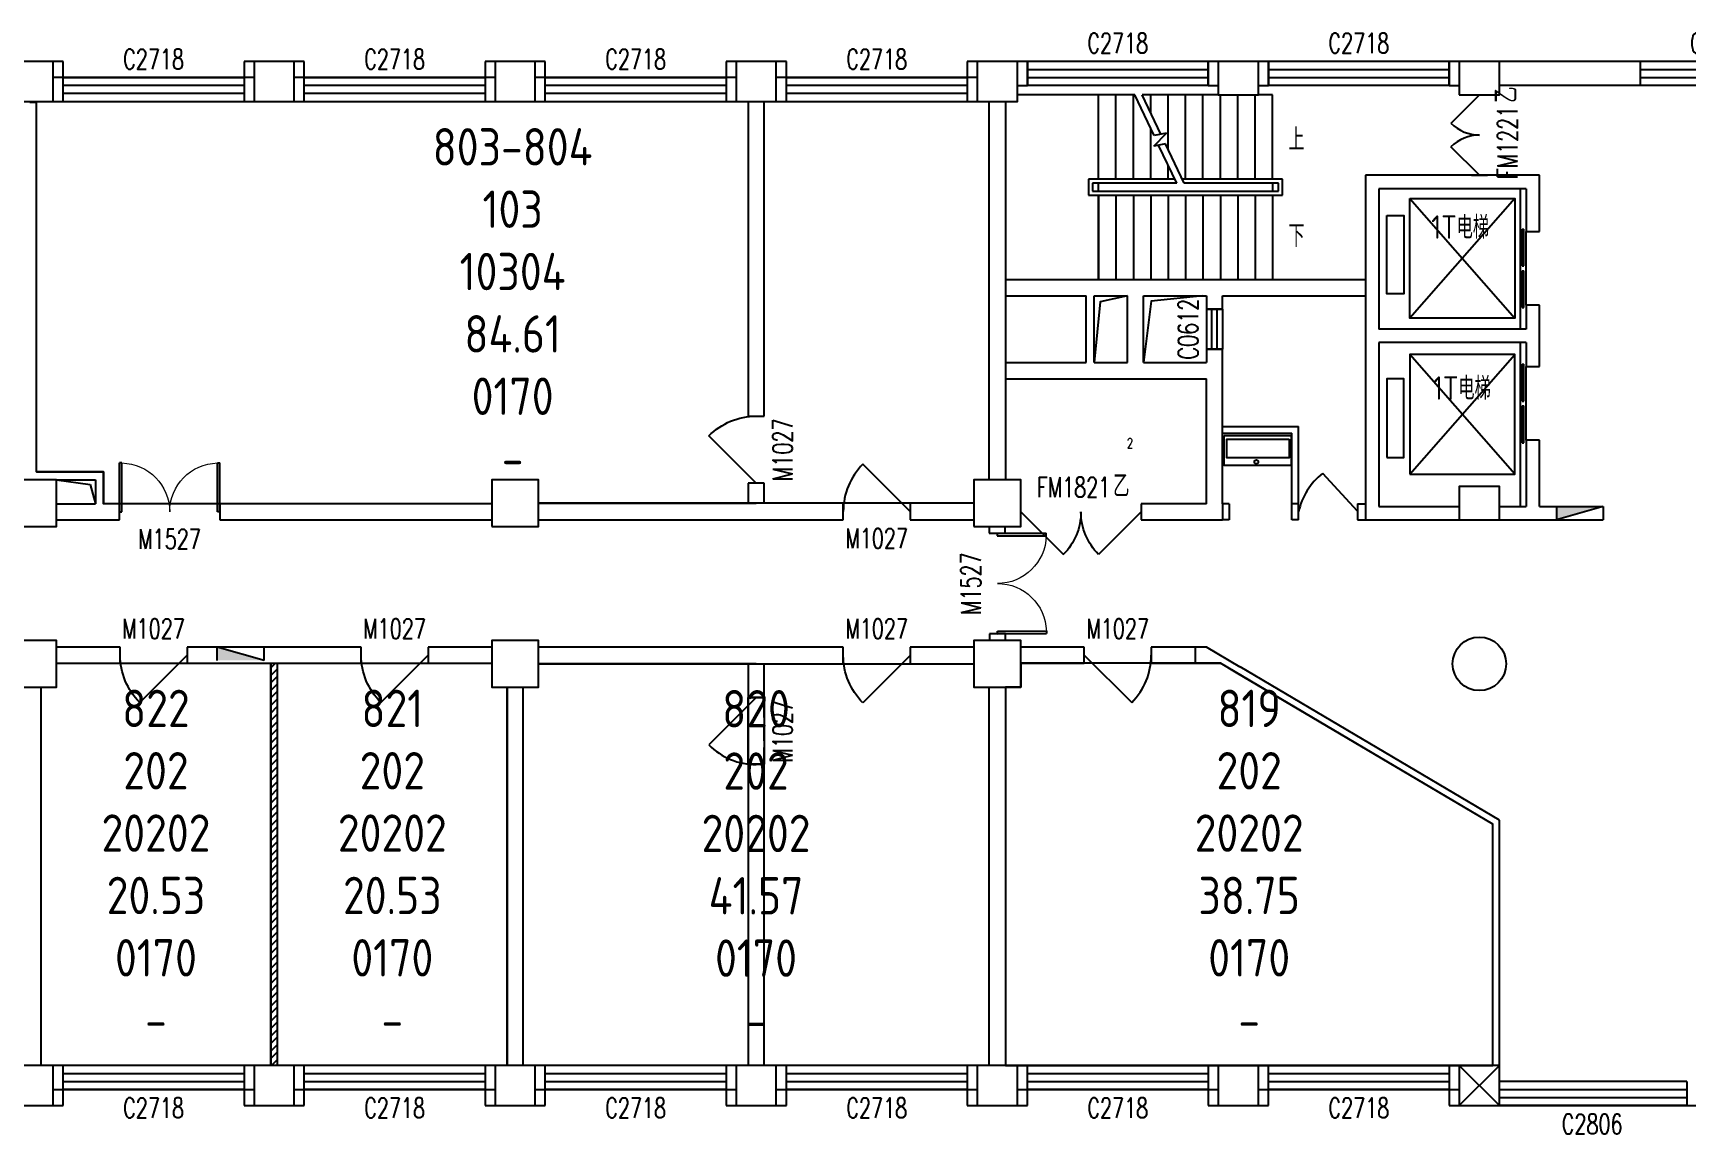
# Model space of a CAD drawing. Extents: x 127902 to 222526, y 146990 to 163438.
# Drawn here: x 150226 to 174926, y 146990 to 163438 of the extents above; entities that cross this region are included whole.
import ezdxf

# ---------------------------------------------------------------- set-up
doc = ezdxf.new("R2010")
doc.units = 0
doc.header["$LTSCALE"] = 1000
doc.header["$MEASUREMENT"] = 0
doc.linetypes.add('DASH', pattern=[0.35, 0.25, -0.1])
for name, color, linetype in [('body', 30, 'Continuous'), ('GROS', 6, 'Continuous'), ('RM', 4, 'Continuous'), ('RM$', 5, 'Continuous'), ('RM$TXT', 5, 'Continuous')]:
    doc.layers.add(name, color=color, linetype=linetype)
doc.styles.add('_TCH_DIM', font='SIMPLEX', dxfattribs={"bigfont": 'GBCBIG'})
doc.styles.add('_TCH_SPACE', font='SIMPLEX', dxfattribs={"bigfont": 'GBCBIG'})
doc.styles.add('_TCH_WINDOW', font='SIMPLEX', dxfattribs={"bigfont": 'GBCBIG'})
doc.styles.get("Standard").update_dxf_attribs({"font": 'gbenor.shx', "bigfont": 'gbcbig.shx'})

# ---------------------------------------------------------------- blocks, each defined once
blk = doc.blocks.new('_YZHK')
blk.add_circle((0, 0), 0.5)
blk = doc.blocks.new('_FZHK')
blk.add_lwpolyline([(-0.5, -0.5), (0.5, -0.5), (0.5, 0.5), (-0.5, 0.5)], close=True)
blk = doc.blocks.new('$DorLib2D$00000114')
at = {"color": 0}
blk.add_line((0.5, 0), (-0.207, 0.707), dxfattribs=at)
blk.add_arc((0.5, 0), 1, 135, 180, dxfattribs=at)
blk = doc.blocks.new('$WINLIB2D$00000001')
at = {"color": 0}
for points in [[(-0.5, 0.5), (-0.5, -0.5)], [(-0.5, 0.5), (0.5, 0.5)], [(0.5, -0.5), (0.5, 0.5)], [(0.5, 0.1667), (-0.5, 0.1667)], [(0.5, -0.1667), (-0.5, -0.1667)], [(-0.5, -0.5), (0.5, -0.5)]]:
    blk.add_lwpolyline(points, dxfattribs=at)
blk = doc.blocks.new('$DorLib2D$00000116')
at = {"color": 0}
for p, q in [((-0.5, 0), (-0.146, 0.354)), ((0.5, 0), (0.146, 0.354))]:
    blk.add_line(p, q, dxfattribs=at)
for centre, start, end in [((-0.5, 0), 0, 45), ((0.5, 0), 135, 180)]:
    blk.add_arc(centre, 0.5, start, end, dxfattribs=at)
blk = doc.blocks.new('$DorLib2D$00000127')
at = {"color": 0, "linetype": 'Continuous'}
for p, q in [((-0.033, 0.795, -93.75), (-0.533, 0.795, -93.75)), ((-0.533, 0.795, -93.75), (-0.533, 0.69, -93.75)), ((-0.033, 0.69, -93.75), (-0.533, 0.69, -93.75)), ((-0.033, 0.795, -93.75), (-0.033, 0.69, -93.75)), ((0.033, 0.795, -93.75), (0.033, 0.69, -93.75)), ((0.533, 0.795, -93.75), (0.033, 0.795, -93.75)), ((0.533, 0.69, -93.75), (0.033, 0.69, -93.75)), ((0.533, 0.795, -93.75), (0.533, 0.69, -93.75)), ((0.5, 0.5, -93.75), (-0.5, 0.5, -93.75))]:
    blk.add_line(p, q, dxfattribs=at)
blk = doc.blocks.new('$DorLib2D$00000002')
for p, q in [((-0.5, 0), (-0.5, 0.4875)), ((-0.475, 0.4875), (-0.5, 0.4875)), ((-0.475, 0), (-0.475, 0.4875)), ((0.475, 0), (0.475, 0.4875)), ((0.475, 0.4875), (0.5, 0.4875)), ((0.5, 0), (0.5, 0.4875)), ((-0.5, 0), (-0.475, 0)), ((0.5, 0), (0.475, 0))]:
    blk.add_line(p, q)
at = {"lineweight": 13}
for centre, start, end in [((-0.4875, 0), 0, 88.53072), ((0.4875, 0), 91.46928, 180)]:
    blk.add_arc(centre, 0.4875, start, end, dxfattribs=at)

msp = doc.modelspace()

# ---------------------------------------------------------------- hatches: boundary and pattern name
at = {"layer": 'body'}
for points in [[(173676, 156364), (172976, 156364), (172976, 156164)], [(153676, 154064), (152976, 154064), (152976, 154264)]]:
    msp.add_hatch(color=30, dxfattribs=at).paths.add_polyline_path(points)
h = msp.add_hatch(dxfattribs=at)
h.set_pattern_fill('ANSI31', color=30, scale=50)
h.set_pattern_definition([(45, (-609626.46, 61936.43), (-56.126601, 56.126601), [])])
h.paths.add_polyline_path([(153776, 154024), (153776, 148014), (153876, 148014), (153876, 154024)])

# ---------------------------------------------------------------- linework, layer by layer
at = {"layer": 'body', "color": 30}
for p, q in [((150676, 163014), (150526, 163014)), ((150676, 162774), (150526, 162774)), ((150676, 162774), (150676, 163014)), ((150676, 162414), (150676, 162774)), ((153526, 163014), (153376, 163014)), ((153376, 163014), (153376, 162774)), ((153526, 162774), (153376, 162774)), ((153376, 162774), (153376, 162414)), ((154276, 163014), (154126, 163014)), ((154276, 162774), (154126, 162774)), ((154276, 162774), (154276, 163014)), ((154276, 162414), (154276, 162774)), ((157126, 163014), (156976, 163014)), ((156976, 163014), (156976, 162774)), ((157126, 162774), (156976, 162774)), ((156976, 162774), (156976, 162414)), ((157876, 163014), (157726, 163014)), ((157876, 162774), (157726, 162774)), ((157876, 162774), (157876, 163014)), ((157876, 162414), (157876, 162774)), ((160726, 163014), (160576, 163014)), ((160576, 163014), (160576, 162774)), ((160576, 162774), (160576, 162414)), ((161476, 163014), (161326, 163014)), ((161476, 162774), (161476, 163014)), ((161476, 162414), (161476, 162774)), ((164326, 163014), (164176, 163014)), ((164176, 163014), (164176, 162774)), ((164326, 162774), (164176, 162774)), ((164176, 162774), (164176, 162414)), ((165076, 163014), (164926, 163014)), ((165076, 162654), (165076, 163014)), ((167926, 163014), (167776, 163014)), ((167776, 163014), (167776, 162654)), ((168676, 163014), (168526, 163014)), ((168676, 162654), (168676, 163014)), ((171526, 163014), (171376, 163014)), ((171376, 163014), (171376, 162654)), ((176611, 163014), (172126, 163014)), ((164926, 162654), (165076, 162654)), ((167776, 162654), (167926, 162654)), ((168526, 162654), (168676, 162654)), ((171376, 162654), (171526, 162654)), ((176626, 162654), (172126, 162654)), ((150176, 162404), (150276, 162404)), ((150276, 156884), (150276, 162404)), ((150526, 162414), (150676, 162414)), ((153376, 162414), (153526, 162414)), ((154126, 162414), (154276, 162414)), ((156976, 162414), (157126, 162414)), ((157726, 162414), (157876, 162414)), ((160576, 162414), (160726, 162414)), ((160906, 162414), (160906, 157714)), ((161146, 157714), (161146, 162414)), ((161326, 162414), (161476, 162414)), ((164176, 162414), (164326, 162414)), ((164501, 162414), (164501, 159754)), ((164751, 162414), (164751, 159754)), ((164751, 162414), (164751, 159754)), ((166138, 162514), (164926, 162514)), ((166678, 162514), (166138, 162514)), ((166138, 161254), (166138, 162514)), ((166138, 161254), (166138, 162514)), ((166398, 161254), (166398, 162514)), ((166658, 161254), (166658, 162514)), ((166967, 161908), (166678, 162514)), ((167926, 162514), (166789, 162514)), ((167069, 161927), (166789, 162514)), ((166918, 162243), (166918, 162514)), ((167178, 161698), (167178, 162514)), ((167438, 161254), (167438, 162514)), ((167698, 161254), (167698, 162514)), ((167958, 161254), (167958, 162514)), ((168218, 161254), (168218, 162514)), ((168478, 161254), (168478, 162514)), ((168738, 162514), (168526, 162514)), ((168738, 161254), (168738, 162514)), ((166918, 161254), (166918, 162010)), ((166962, 161750), (167151, 161942)), ((167151, 161942), (166967, 161908)), ((167138, 161783), (166962, 161750)), ((167308, 161194), (167036, 161764)), ((167418, 161194), (167138, 161783)), ((167178, 161254), (167178, 161466)), ((172726, 161313), (170126, 161313)), ((170126, 161313), (170126, 159754)), ((171946, 161314), (171706, 161314)), ((171706, 161314), (171706, 161313)), ((171706, 161313), (171946, 161313)), ((171946, 161313), (171946, 161314)), ((172726, 160472), (172726, 161313)), ((167279, 161254), (165988, 161254)), ((165988, 161254), (165988, 161014)), ((167308, 161194), (166048, 161194)), ((166048, 161194), (166048, 161074)), ((166048, 161074), (168828, 161074)), ((167308, 161194), (166138, 161194)), ((166138, 161074), (166138, 161194)), ((166138, 161074), (168738, 161074)), ((168888, 161254), (167390, 161254)), ((168738, 161194), (167418, 161194)), ((168828, 161194), (167418, 161194)), ((168738, 161194), (168738, 161074)), ((168828, 161074), (168828, 161194)), ((168888, 161014), (168888, 161254)), ((172526, 161113), (170326, 161113)), ((170326, 161113), (170326, 159754)), ((172434, 161113), (172434, 159014)), ((172526, 161113), (172526, 160472)), ((165988, 161014), (168888, 161014)), ((166138, 161014), (166138, 159754)), ((166138, 159754), (166138, 161014)), ((166398, 161014), (166398, 159754)), ((166658, 161014), (166658, 159754)), ((166918, 161014), (166918, 159754)), ((167178, 161014), (167178, 159754)), ((167438, 161014), (167438, 159754)), ((167698, 161014), (167698, 159754)), ((167958, 161014), (167958, 159754)), ((168218, 161014), (168218, 159754)), ((168478, 161014), (168478, 159754)), ((168738, 161014), (168738, 159754)), ((172354, 160964), (170786, 159178)), ((170786, 160964), (172354, 159178)), ((172526, 160472), (172726, 160472)), ((164501, 159754), (164501, 156764)), ((164751, 159754), (165951, 159754)), ((164751, 159754), (164751, 156764)), ((164751, 159754), (166138, 159754)), ((165951, 159754), (166571, 159754)), ((166138, 159754), (168738, 159754)), ((166571, 159754), (167751, 159754)), ((167751, 159754), (170126, 159754)), ((170126, 159754), (170126, 158814)), ((170326, 159754), (170326, 159014)), ((164751, 159514), (165951, 159514)), ((165951, 158514), (165951, 159514)), ((166071, 158514), (166071, 159514)), ((166071, 159514), (166571, 159514)), ((166571, 158514), (166571, 159514)), ((166811, 159514), (167751, 159514)), ((166811, 158514), (166811, 159514)), ((167751, 159514), (167751, 159315)), ((167991, 159514), (170126, 159514)), ((167991, 159315), (167991, 159514)), ((172726, 159372), (172526, 159372)), ((172526, 159372), (172526, 159014)), ((172726, 158814), (172726, 159372)), ((167751, 159315), (167991, 159315)), ((172526, 159014), (170326, 159014)), ((167991, 158715), (167751, 158715)), ((167751, 158715), (167751, 158514)), ((167991, 158514), (167991, 158715)), ((170126, 158814), (170126, 156164)), ((170326, 158814), (170326, 156364)), ((172526, 158814), (170326, 158814)), ((172354, 156848), (170786, 158635)), ((170786, 156848), (172354, 158635)), ((172434, 158814), (172434, 156364)), ((172526, 158814), (172526, 158454)), ((172726, 158454), (172726, 158814)), ((164751, 158514), (165951, 158514)), ((164751, 158514), (164751, 158274)), ((166071, 158514), (166571, 158514)), ((166811, 158514), (167751, 158514)), ((167991, 156404), (167991, 158514)), ((172526, 158454), (172726, 158454)), ((164751, 158274), (165951, 158274)), ((165951, 158274), (166571, 158274)), ((166571, 158274), (167751, 158274)), ((167751, 156404), (167751, 158274)), ((160906, 157714), (161146, 157714)), ((167991, 157559), (169126, 157559)), ((167991, 157459), (169026, 157459)), ((169026, 156404), (169026, 157459)), ((169126, 156404), (169126, 157559)), ((172726, 157354), (172526, 157354)), ((172526, 157354), (172526, 156364)), ((172726, 156364), (172726, 157354)), ((150276, 156884), (151276, 156884)), ((151276, 156884), (151276, 156404)), ((170006, 156296), (169486, 156860)), ((150576, 156764), (151080, 156693)), ((150576, 156764), (151156, 156764)), ((151080, 156693), (151156, 156404)), ((151156, 156764), (151156, 156404)), ((161146, 156714), (160906, 156714)), ((160906, 156714), (160906, 156414)), ((161146, 156414), (161146, 156714)), ((150576, 156404), (151156, 156404)), ((151516, 156404), (151276, 156404)), ((151516, 156164), (151516, 156404)), ((157076, 156404), (153016, 156404)), ((153016, 156404), (153016, 156164)), ((157776, 156414), (161026, 156414)), ((162326, 156414), (161026, 156414)), ((162326, 156164), (162326, 156414)), ((164276, 156414), (163326, 156414)), ((163326, 156414), (163326, 156164)), ((167751, 156404), (166776, 156404)), ((166776, 156404), (166776, 156164)), ((167991, 156404), (167991, 156164)), ((168091, 156404), (167991, 156404)), ((167991, 156404), (167991, 156404)), ((167991, 156404), (167991, 156164)), ((168091, 156404), (168091, 156164)), ((169026, 156164), (169026, 156404)), ((169126, 156404), (169026, 156404)), ((169126, 156164), (169126, 156404)), ((170006, 156404), (170126, 156404)), ((170006, 156404), (170006, 156164)), ((170126, 156404), (170126, 156164)), ((170326, 156364), (171526, 156364)), ((172126, 156364), (172526, 156364)), ((172726, 156364), (173676, 156364)), ((172976, 156364), (172976, 156164)), ((173676, 156364), (172976, 156164)), ((173676, 156364), (173676, 156164)), ((173676, 156364), (173676, 156164)), ((150576, 156164), (151156, 156164)), ((151156, 156164), (151516, 156164)), ((153016, 156164), (157076, 156164)), ((157776, 156164), (161026, 156164)), ((161026, 156164), (162326, 156164)), ((163326, 156164), (164276, 156164)), ((166776, 156164), (167751, 156164)), ((167751, 156164), (167991, 156164)), ((168091, 156164), (167991, 156164)), ((169126, 156164), (169026, 156164)), ((170006, 156164), (170126, 156164)), ((170126, 156164), (171526, 156164)), ((172126, 156164), (172526, 156164)), ((172526, 156164), (173676, 156164)), ((164506, 156064), (164506, 155964)), ((164506, 155964), (164746, 155964)), ((164746, 155964), (164746, 156064)), ((164748, 154464), (164508, 154464)), ((164508, 154464), (164508, 154364)), ((164748, 154364), (164748, 154464)), ((151526, 154264), (150576, 154264)), ((151526, 154024), (151526, 154264)), ((153826, 154264), (152526, 154264)), ((152526, 154264), (152526, 154024)), ((152976, 154064), (152976, 154264)), ((153676, 154064), (152976, 154264)), ((153676, 154064), (153676, 154264)), ((155126, 154264), (153826, 154264)), ((155126, 154024), (155126, 154264)), ((157076, 154264), (156126, 154264)), ((156126, 154264), (156126, 154024)), ((161026, 154264), (157776, 154264)), ((162326, 154264), (161026, 154264)), ((162326, 154014), (162326, 154264)), ((164276, 154264), (163326, 154264)), ((163326, 154264), (163326, 154014)), ((165926, 154264), (164976, 154264)), ((165926, 154024), (165926, 154264)), ((167749, 154264), (166926, 154264)), ((166926, 154264), (166926, 154024)), ((167585, 154024), (167585, 154264)), ((168251, 153966), (167749, 154264)), ((150576, 154024), (151526, 154024)), ((152526, 154024), (153776, 154024)), ((153706, 154024), (153946, 154024)), ((153776, 148014), (153776, 154024)), ((153876, 154024), (155126, 154024)), ((153876, 148014), (153876, 154024)), ((156126, 154024), (157076, 154024)), ((161026, 154014), (157776, 154014)), ((160906, 154014), (160906, 153514)), ((161026, 154014), (162326, 154014)), ((161146, 153514), (161146, 154014)), ((163326, 154014), (164276, 154014)), ((164976, 154024), (165926, 154024)), ((166926, 154024), (167958, 154024)), ((168200, 153880), (167958, 154024)), ((172126, 151677), (168251, 153967)), ((150346, 148014), (150346, 153664)), ((157306, 148014), (157306, 153664)), ((157546, 148014), (157546, 153664)), ((164501, 153664), (164501, 148014)), ((164751, 153664), (164751, 148014)), ((172026, 151620), (168200, 153880)), ((160906, 153514), (161146, 153514)), ((160906, 152514), (160906, 153509)), ((160906, 153509), (161146, 153509)), ((161146, 153509), (161146, 152514)), ((161146, 152514), (160906, 152514)), ((161146, 152509), (160906, 152509)), ((160906, 152509), (160906, 148014)), ((161146, 148014), (161146, 152509)), ((172126, 148014), (172126, 151677)), ((172026, 148014), (172026, 151620)), ((150676, 148014), (150526, 148014)), ((150676, 147654), (150676, 148014)), ((153526, 148014), (153376, 148014)), ((153376, 148014), (153376, 147654)), ((154276, 148014), (154126, 148014)), ((154276, 147654), (154276, 148014)), ((157126, 148014), (156976, 148014)), ((156976, 148014), (156976, 147654)), ((157876, 148014), (157726, 148014)), ((157876, 147654), (157876, 148014)), ((160726, 148014), (160576, 148014)), ((160576, 148014), (160576, 147654)), ((161476, 148014), (161326, 148014)), ((161476, 147654), (161476, 148014)), ((164326, 148014), (164176, 148014)), ((164176, 148014), (164176, 147654)), ((165076, 148014), (164926, 148014)), ((165076, 147654), (165076, 148014)), ((167926, 148014), (167776, 148014)), ((167776, 148014), (167776, 147654)), ((168676, 148014), (168526, 148014)), ((168676, 147654), (168676, 148014)), ((171526, 148014), (171376, 148014)), ((171376, 148014), (171376, 147654)), ((171526, 147414), (172126, 148014)), ((171526, 148014), (172126, 147414)), ((150526, 147654), (150676, 147654)), ((150676, 147414), (150676, 147654)), ((153376, 147654), (153526, 147654)), ((153376, 147654), (153376, 147414)), ((154126, 147654), (154276, 147654)), ((154276, 147414), (154276, 147654)), ((156976, 147654), (157126, 147654)), ((156976, 147654), (156976, 147414)), ((157726, 147654), (157876, 147654)), ((157876, 147414), (157876, 147654)), ((160576, 147654), (160726, 147654)), ((160576, 147654), (160576, 147414)), ((161326, 147654), (161476, 147654)), ((161476, 147414), (161476, 147654)), ((164176, 147654), (164326, 147654)), ((164176, 147654), (164176, 147414)), ((164926, 147654), (165076, 147654)), ((165076, 147414), (165076, 147654)), ((167776, 147654), (167926, 147654)), ((167776, 147654), (167776, 147414)), ((168526, 147654), (168676, 147654)), ((168676, 147414), (168676, 147654)), ((171376, 147654), (171526, 147654)), ((171376, 147654), (171376, 147414)), ((150526, 147414), (150676, 147414)), ((153376, 147414), (153526, 147414)), ((154126, 147414), (154276, 147414)), ((156976, 147414), (157126, 147414)), ((157726, 147414), (157876, 147414)), ((160576, 147414), (160726, 147414)), ((161326, 147414), (161476, 147414)), ((164176, 147414), (164326, 147414)), ((164926, 147414), (165076, 147414)), ((167776, 147414), (167926, 147414)), ((168526, 147414), (168676, 147414)), ((171376, 147414), (171526, 147414))]:
    msp.add_line(p, q, dxfattribs=at)
at = {"layer": 'body', "color": 30, "linetype": 'DASH'}
for p, q in [((160906, 153514), (160906, 152514)), ((161146, 152514), (161146, 153514))]:
    msp.add_line(p, q, dxfattribs=at)
at = {"layer": 'body', "color": 30}
for points in [[(168868, 160414, 0, 0, 0), (165444, 160414, 0, 0, 0), (165444, 161854, 0, 0, 0), (166618, 161854, 80, 0, 0), (166918, 161854, 0, 0, 0)], [(168868, 161854, 0, 0, 0), (167478, 161854, 80, 0, 0), (167178, 161854, 0, 0, 0)]]:
    msp.add_lwpolyline(points, format="xyseb", dxfattribs=at)
for points in [[(170786, 160964), (172354, 160964), (172354, 159178), (170786, 159178)], [(170443, 160713), (170700, 160713), (170700, 159541), (170443, 159541)], [(170786, 156848), (172354, 156848), (172354, 158635), (170786, 158635)], [(170443, 157099), (170700, 157099), (170700, 158271), (170443, 158271)], [(168014, 157426), (169014, 157426), (169014, 156976), (168014, 156976)], [(168983, 157369), (168983, 157090), (168055, 157090), (168055, 157369)], [(171526, 147414), (172126, 147414), (172126, 148014), (171526, 148014)]]:
    msp.add_lwpolyline(points, close=True, dxfattribs=at)
for points in [[(166571, 159514), (166164, 159422), (166071, 158514)], [(167696, 159514), (166922, 159434), (166811, 158514)]]:
    msp.add_lwpolyline(points, dxfattribs=at)
msp.add_circle((168495, 157031), 29.5, dxfattribs=at)
msp.add_arc((170106, 156071), 1004, 128.196, 167.7513, dxfattribs=at)
at = {"layer": 'GROS'}
for points in [[(186526, 163014), (164326, 163014), (164326, 162774), (161326, 162774), (161326, 163014), (160726, 163014), (160726, 162774), (157726, 162774), (157726, 163014), (157126, 163014), (157126, 162774), (154126, 162774), (154126, 163014), (153526, 163014), (153526, 162774), (150526, 162774), (150526, 163014), (149926, 163014)], [(149926, 147414), (150526, 147414), (150526, 147654), (153526, 147654), (153526, 147414), (154126, 147414), (154126, 147654), (157126, 147654), (157126, 147414), (157726, 147414), (157726, 147654), (160726, 147654), (160726, 147414), (161326, 147414), (161326, 147654), (164326, 147654), (164326, 147414), (164926, 147414), (164926, 147654), (167926, 147654), (167926, 147414), (168526, 147414), (168526, 147654), (171526, 147654), (171526, 147414), (179326, 147414)]]:
    msp.add_lwpolyline(points, dxfattribs=at)
at = {"layer": 'RM', "color": 4, "ltscale": 20}
msp.add_lwpolyline([(160906, 154014), (160906, 148014), (157546, 148014), (157546, 153664), (157776, 153664), (157776, 154014)], close=True, dxfattribs=at)
at = {"layer": 'RM$'}
for points in [[(150276, 162018), (150276, 162414), (164501, 162414), (164501, 156764), (164276, 156764), (164276, 156414), (157776, 156414), (157776, 156764), (157076, 156764), (157076, 156404), (151276, 156404), (151276, 156884), (150276, 156884)], [(157546, 150358), (157546, 153664), (157776, 153664), (157776, 154014), (164276, 154014), (164276, 153664), (164501, 153664), (164501, 148014), (157546, 148014)]]:
    msp.add_lwpolyline(points, close=True, dxfattribs=at)
at = {"layer": 'RM$', "color": 4, "ltscale": 20}
for points in [[(153776, 154024), (153776, 148014), (150346, 148014), (150346, 153664), (150576, 153664), (150576, 154024)], [(157076, 154024), (157076, 153664), (157306, 153664), (157306, 148014), (153876, 148014), (153876, 154024)], [(164976, 154024), (164976, 153664), (164751, 153664), (164751, 148014), (172026, 148014), (172026, 151620), (167958, 154024)]]:
    msp.add_lwpolyline(points, close=True, dxfattribs=at)

# ---------------------------------------------------------------- block references
at = {"layer": 'body', "color": 30}
ref = msp.add_blockref('$WINLIB2D$00000001', (166426, 162834), dxfattribs=dict(at, xscale=2700, yscale=360, zscale=360, rotation=180))
ref.add_attrib('A', 'C2718', (165971, 163140), dxfattribs={"color": 30, "height": 297.5, "style": '_TCH_WINDOW', "width": 0.705882})
ref = msp.add_blockref('$WINLIB2D$00000001', (170026, 162834), dxfattribs=dict(at, xscale=2700, yscale=360, zscale=360, rotation=180))
ref.add_attrib('A', 'C2718', (169571, 163140), dxfattribs={"color": 30, "height": 297.5, "style": '_TCH_WINDOW', "width": 0.705882})
ref = msp.add_blockref('$WINLIB2D$00000001', (175426, 162834), dxfattribs=dict(at, xscale=2400, yscale=360, zscale=360, rotation=180))
ref.add_attrib('A', 'C2418', (174971, 163140), dxfattribs={"color": 30, "height": 297.5, "style": '_TCH_WINDOW', "width": 0.705882})
ref = msp.add_blockref('$WINLIB2D$00000001', (152026, 162594), dxfattribs=dict(at, xscale=-2700, yscale=360, zscale=360, rotation=180))
ref.add_attrib('A', 'C2718', (151571, 162900), dxfattribs={"color": 30, "height": 297.5, "style": '_TCH_WINDOW', "width": 0.705882})
ref = msp.add_blockref('$WINLIB2D$00000001', (155626, 162594), dxfattribs=dict(at, xscale=-2700, yscale=360, zscale=360, rotation=180))
ref.add_attrib('A', 'C2718', (155171, 162900), dxfattribs={"color": 30, "height": 297.5, "style": '_TCH_WINDOW', "width": 0.705882})
ref = msp.add_blockref('$WINLIB2D$00000001', (159226, 162594), dxfattribs=dict(at, xscale=-2700, yscale=360, zscale=360, rotation=180))
ref.add_attrib('A', 'C2718', (158771, 162900), dxfattribs={"color": 30, "height": 297.5, "style": '_TCH_WINDOW', "width": 0.705882})
ref = msp.add_blockref('$WINLIB2D$00000001', (162826, 162594), dxfattribs=dict(at, xscale=-2700, yscale=360, zscale=360, rotation=180))
ref.add_attrib('A', 'C2718', (162371, 162900), dxfattribs={"color": 30, "height": 297.5, "style": '_TCH_WINDOW', "width": 0.705882})
for name, p, xscale, yscale, zscale in [('_FZHK', (150226, 162714), 600, 600, 600), ('_FZHK', (153826, 162714), 600, 600, 600), ('_FZHK', (157426, 162714), 600, 600, 600), ('_FZHK', (161026, 162714), 600, 600, 600), ('_FZHK', (164626, 162714), 600, 600, 600), ('_FZHK', (168226, 162764), 600, 500, 500), ('_FZHK', (171826, 162764), 600, 500, 500), ('_FZHK', (150226, 156414), 700, 700, 700), ('_FZHK', (157426, 156414), 700, 700, 700), ('_FZHK', (164626, 156414), 700, 700, 700), ('_FZHK', (171826, 156414), 600, 500, 500), ('$DorLib2D$00000116', (165876, 156284), 1800, -1800, 240), ('_YZHK', (171826, 154014), 800, 800, 800), ('_FZHK', (150226, 154014), 700, 700, 700), ('_FZHK', (157426, 154014), 700, 700, 700), ('_FZHK', (164626, 154014), 700, 700, 700), ('_FZHK', (150226, 147714), 600, 600, 600), ('_FZHK', (153826, 147714), 600, 600, 600), ('_FZHK', (157426, 147714), 600, 600, 600), ('_FZHK', (161026, 147714), 600, 600, 600), ('_FZHK', (164626, 147714), 600, 600, 600), ('_FZHK', (168226, 147714), 600, 600, 600), ('_FZHK', (171826, 147714), 600, 600, 600), ('_FZHK', (171826, 147714), 600, 600, 600)]:
    msp.add_blockref(name, p, dxfattribs=dict(at, xscale=xscale, yscale=yscale, zscale=zscale))
at = {"layer": 'body', "color": 30, "rotation": 90}
for name, p, xscale, yscale, zscale in [('$DorLib2D$00000116', (171826, 161914), 1200, 1200, 240), ('$DorLib2D$00000127', (172626, 159922), -1100, 200, 200), ('$DorLib2D$00000127', (172626, 157904), -1100, 200, 200)]:
    msp.add_blockref(name, p, dxfattribs=dict(at, xscale=xscale, yscale=yscale, zscale=zscale))
at = {"layer": 'body', "color": 30}
ref = msp.add_blockref('$WINLIB2D$00000001', (167871, 159015), dxfattribs=dict(at, xscale=-600, yscale=-240, zscale=240, rotation=90))
ref.add_attrib('A', 'C0612', (167624, 158560), dxfattribs={"color": 30, "height": 297.5, "rotation": 90, "style": '_TCH_WINDOW', "width": 0.705882})
ref = msp.add_blockref('$DorLib2D$00000114', (161026, 157214), dxfattribs=dict(at, xscale=-1000, yscale=1000, zscale=240, rotation=90))
ref.add_attrib('A', 'M1027', (161569, 156744), dxfattribs={"color": 30, "height": 297.5, "rotation": 90, "style": '_TCH_WINDOW', "width": 0.705882})
ref = msp.add_blockref('$DorLib2D$00000002', (152266, 156284), dxfattribs=dict(at, xscale=-1500, yscale=1500, zscale=240))
ref.add_attrib('A', 'M1527', (151796, 155730), dxfattribs={"color": 30, "height": 297.5, "style": '_TCH_WINDOW', "width": 0.705882})
ref = msp.add_blockref('$DorLib2D$00000114', (162826, 156289), dxfattribs=dict(at, xscale=1000, yscale=1000, zscale=250))
ref.add_attrib('A', 'M1027', (162356, 155740), dxfattribs={"color": 30, "height": 297.5, "style": '_TCH_WINDOW', "width": 0.705882})
ref = msp.add_blockref('$DorLib2D$00000002', (164627, 155214), dxfattribs=dict(at, xscale=1500, yscale=-1500, zscale=240, rotation=90.07614298089032))
ref.add_attrib('A', 'M1527', (164382, 154744), dxfattribs={"color": 30, "height": 297.5, "rotation": 90.0761, "style": '_TCH_WINDOW', "width": 0.705882})
ref = msp.add_blockref('$DorLib2D$00000114', (152026, 154144), dxfattribs=dict(at, xscale=-1000, yscale=1000, zscale=240, rotation=180))
ref.add_attrib('A', 'M1027', (151556, 154390), dxfattribs={"color": 30, "height": 297.5, "style": '_TCH_WINDOW', "width": 0.705882})
ref = msp.add_blockref('$DorLib2D$00000114', (155626, 154144), dxfattribs=dict(at, xscale=-1000, yscale=1000, zscale=240, rotation=180))
ref.add_attrib('A', 'M1027', (155156, 154390), dxfattribs={"color": 30, "height": 297.5, "style": '_TCH_WINDOW', "width": 0.705882})
ref = msp.add_blockref('$DorLib2D$00000114', (162826, 154139), dxfattribs=dict(at, xscale=-1000, yscale=1000, zscale=250, rotation=180))
ref.add_attrib('A', 'M1027', (162356, 154390), dxfattribs={"color": 30, "height": 297.5, "style": '_TCH_WINDOW', "width": 0.705882})
ref = msp.add_blockref('$DorLib2D$00000114', (166426, 154144), dxfattribs=dict(at, xscale=-1000, yscale=-1000, zscale=240))
ref.add_attrib('A', 'M1027', (165956, 154390), dxfattribs={"color": 30, "height": 297.5, "style": '_TCH_WINDOW', "width": 0.705882})
ref = msp.add_blockref('$DorLib2D$00000114', (161026, 153009), dxfattribs=dict(at, xscale=1000, yscale=1000, zscale=240, rotation=90))
ref.add_attrib('A', 'M1027', (161569, 152539), dxfattribs={"color": 30, "height": 297.5, "rotation": 90, "style": '_TCH_WINDOW', "width": 0.705882})
ref = msp.add_blockref('$WINLIB2D$00000001', (152026, 147834), dxfattribs=dict(at, xscale=-2700, yscale=360, zscale=360))
ref.add_attrib('A', 'C2718', (151571, 147230), dxfattribs={"color": 30, "height": 297.5, "style": '_TCH_WINDOW', "width": 0.705882})
ref = msp.add_blockref('$WINLIB2D$00000001', (155626, 147834), dxfattribs=dict(at, xscale=-2700, yscale=360, zscale=360))
ref.add_attrib('A', 'C2718', (155171, 147230), dxfattribs={"color": 30, "height": 297.5, "style": '_TCH_WINDOW', "width": 0.705882})
ref = msp.add_blockref('$WINLIB2D$00000001', (159226, 147834), dxfattribs=dict(at, xscale=-2700, yscale=360, zscale=360))
ref.add_attrib('A', 'C2718', (158771, 147230), dxfattribs={"color": 30, "height": 297.5, "style": '_TCH_WINDOW', "width": 0.705882})
ref = msp.add_blockref('$WINLIB2D$00000001', (162826, 147834), dxfattribs=dict(at, xscale=-2700, yscale=360, zscale=360))
ref.add_attrib('A', 'C2718', (162371, 147230), dxfattribs={"color": 30, "height": 297.5, "style": '_TCH_WINDOW', "width": 0.705882})
ref = msp.add_blockref('$WINLIB2D$00000001', (166426, 147834), dxfattribs=dict(at, xscale=-2700, yscale=360, zscale=360))
ref.add_attrib('A', 'C2718', (165971, 147230), dxfattribs={"color": 30, "height": 297.5, "style": '_TCH_WINDOW', "width": 0.705882})
ref = msp.add_blockref('$WINLIB2D$00000001', (170026, 147834), dxfattribs=dict(at, xscale=-2700, yscale=360, zscale=360))
ref.add_attrib('A', 'C2718', (169571, 147230), dxfattribs={"color": 30, "height": 297.5, "style": '_TCH_WINDOW', "width": 0.705882})
ref = msp.add_blockref('$WINLIB2D$00000001', (173526, 147594), dxfattribs=dict(at, xscale=-2799.999999992433, yscale=360, zscale=360))
ref.add_attrib('A', 'C2806', (173056, 146990), dxfattribs={"color": 30, "height": 297.5, "style": '_TCH_WINDOW', "width": 0.705882})

# ---------------------------------------------------------------- texts
at = {"layer": 'body', "color": 30, "style": '_TCH_WINDOW'}
msp.add_text('乙', height=338, rotation=90, dxfattribs=at).set_placement((172396, 162395))
at = {"layer": 'body', "color": 7, "style": '_TCH_DIM'}
for s, p in [('上', (168973, 161679)), ('下', (168973, 160239))]:
    msp.add_text(s, height=338, dxfattribs=at).set_placement(p)
at = {"layer": 'body', "color": 30, "style": '_TCH_WINDOW', "width": 0.705882}
msp.add_text('FM1221', height=297.5, rotation=90, dxfattribs=at).set_placement((172396, 161255))
at = {"layer": 'body', "color": 30}
for s, height, p in [('1T', 350, (171106, 160365)), ('电梯', 337.6, (171485, 160365)), ('电梯', 337.6, (171511, 157960)), ('1T', 350, (171131, 157960))]:
    msp.add_text(s, height=height, dxfattribs=at).set_placement(p)
at = {"layer": 'body', "color": 30, "width": 0.705882}
for s, height, style, p in [('2', 149, '_TCH_SPACE', (166562, 157235)), ('FM1821', 297.5, '_TCH_WINDOW', (165216, 156504))]:
    msp.add_text(s, height=height, dxfattribs=dict(at, style=style)).set_placement(p)
at = {"layer": 'body', "color": 30, "style": '_TCH_WINDOW'}
msp.add_text('乙', height=338, dxfattribs=at).set_placement((166356, 156504))
at = {"layer": 'RM$TXT', "char_height": 558.8, "attachment_point": 8}
for s, insert in [('803-804^M^J103^M^J10304^M^J84.61^M^J0170^M^J-^M^J', (157388, 156801)), ('822^M^J202^M^J20202^M^J20.53^M^J0170^M^J-^M^J', (152061, 148411)), ('821^M^J202^M^J20202^M^J20.53^M^J0170^M^J-^M^J', (155591, 148411)), ('820^M^J202^M^J20202^M^J41.57^M^J0170^M^J-^M^J', (161023, 148406)), ('819^M^J202^M^J20202^M^J38.75^M^J0170^M^J-^M^J', (168388, 148411))]:
    msp.add_mtext(s, dxfattribs=dict(at, insert=insert))

doc.saveas('drawing.dxf')
